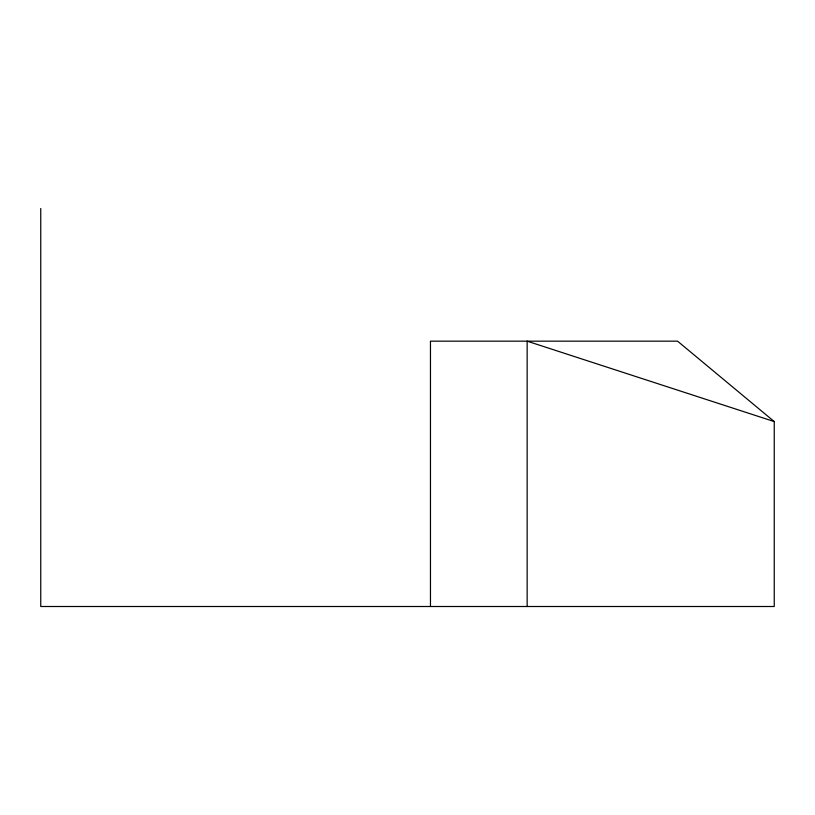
<?xml version="1.0" encoding="UTF-8"?>
<svg xmlns="http://www.w3.org/2000/svg" width="815" height="815" viewBox="0 0 815 815"><rect width="100%" height="100%" fill="white"/><g stroke="black" fill="none" stroke-linecap="round" stroke-linejoin="round"><path stroke-width="1.22" d="M40.75 208.497L40.75 606.503L774.25 606.503L774.25 421.579L527.152 341.169L527.152 606.503M774.25 421.579L677.56 341.169L430.463 341.169L430.463 606.503"/></g></svg>
